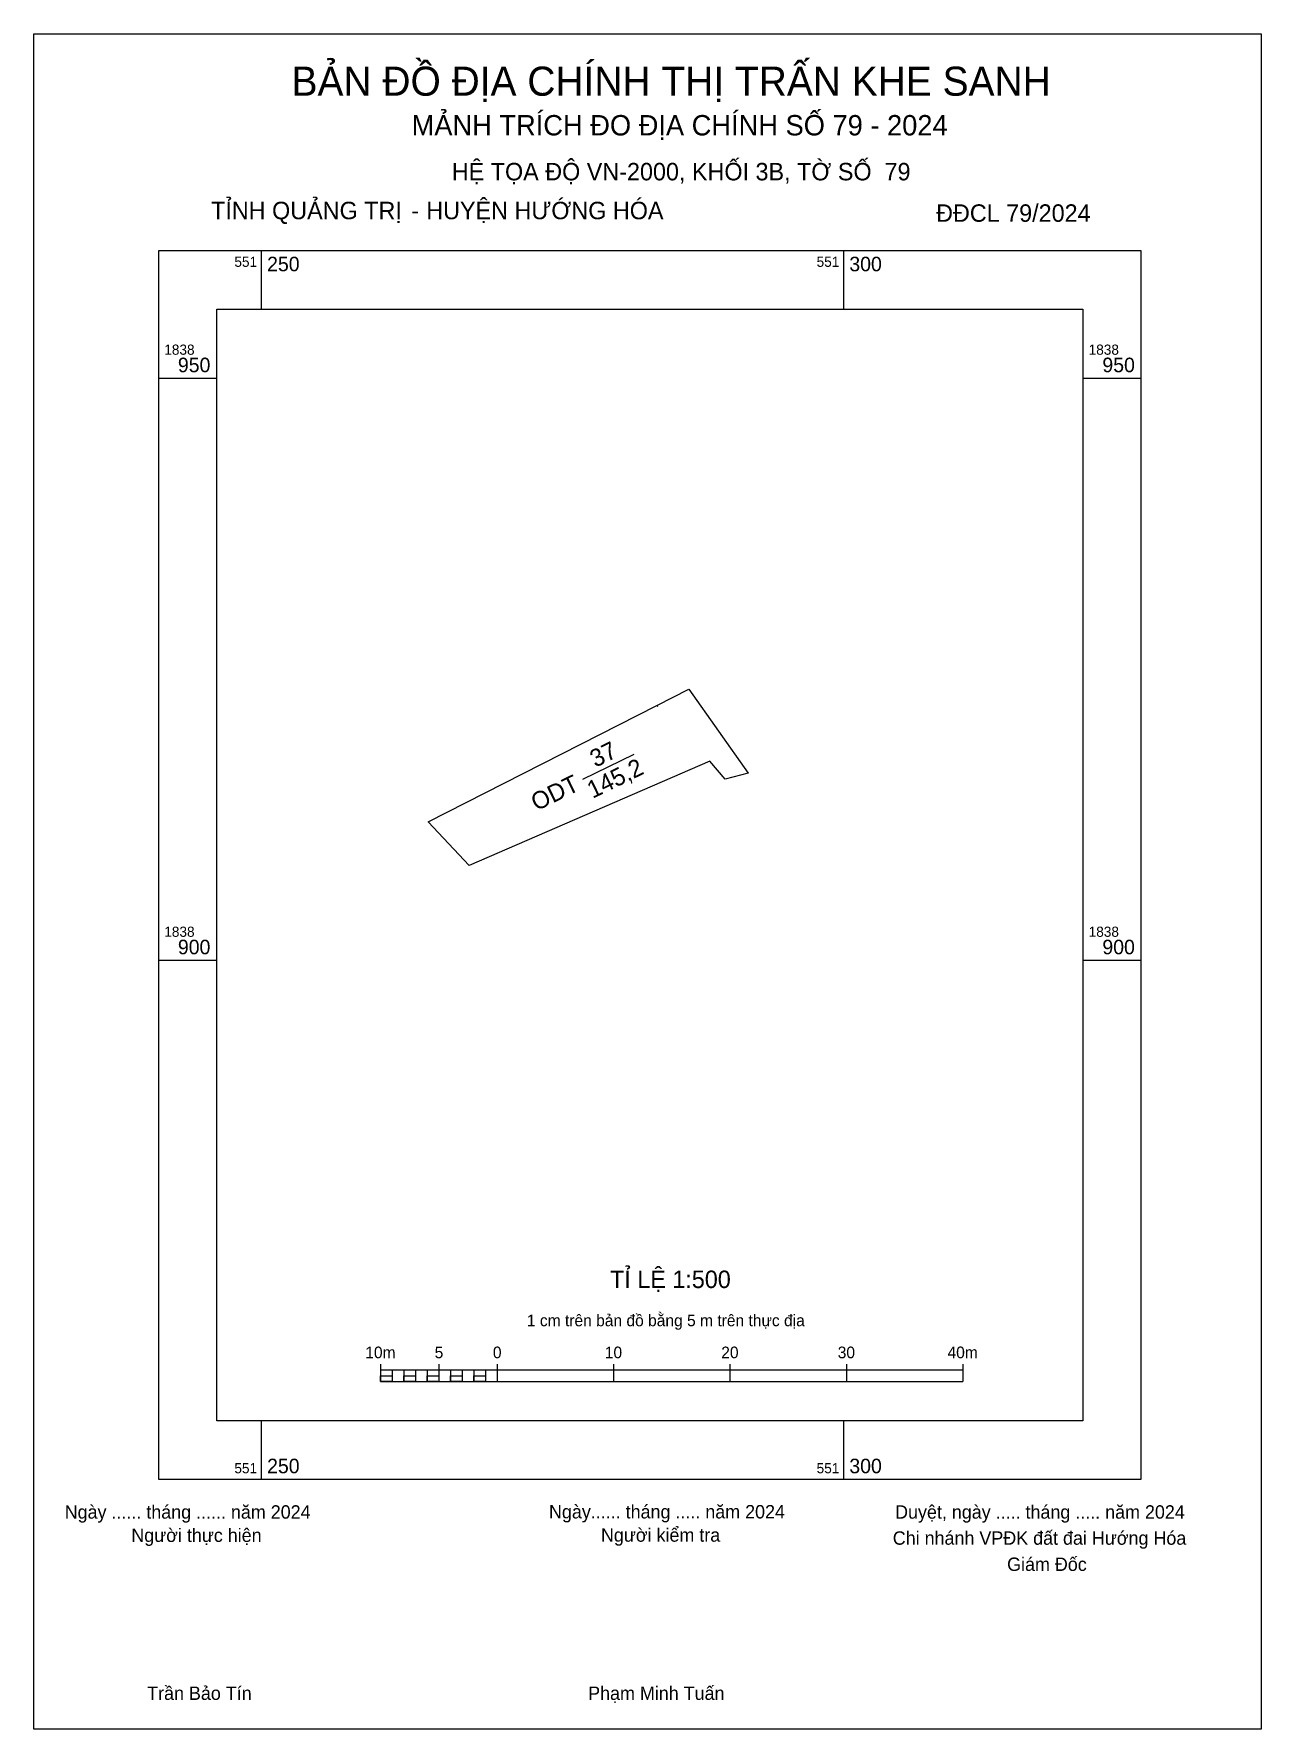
# Model space of a CAD drawing. Extents: x 551230 to 551336, y 1838834 to 1838980.
import ezdxf

# ---------------------------------------------------------------- set-up
doc = ezdxf.new("R2010")
doc.units = 0
for name, color, linetype in [('Level 1', 7, 'Continuous'), ('Level 10', 7, 'Continuous'), ('Level 13', 7, 'Continuous'), ('Level 2', 7, 'Continuous'), ('Level 6', 7, 'Continuous'), ('Level 62', 7, 'Continuous'), ('Level 63', 7, 'Continuous'), ('Level 7', 7, 'Continuous'), ('Level 9', 7, 'Continuous')]:
    doc.layers.add(name, color=color, linetype=linetype)

msp = doc.modelspace()

# ---------------------------------------------------------------- linework, layer by layer
at = {"layer": 'Level 1'}
for p, q in [((551230.48, 1838979.56), (551230.48, 1838979.56)), ((551335.86, 1838833.94), (551335.86, 1838833.94))]:
    msp.add_line(p, q, dxfattribs=at)
at = {"layer": 'Level 10'}
msp.add_lwpolyline([(551267.84, 1838908.12), (551264.34, 1838911.88), (551283.96, 1838921.86), (551286.71, 1838923.26), (551291.82, 1838916.06), (551289.84, 1838915.53), (551288.53, 1838917.08)], close=True, dxfattribs=at)
at = {"layer": 'Level 2'}
msp.add_lwpolyline([(551230.48, 1838979.56), (551335.86, 1838979.56), (551335.86, 1838833.94), (551230.48, 1838833.94)], close=True, dxfattribs=at)
at = {"layer": 'Level 62'}
msp.add_lwpolyline([(551246.17, 1838955.92), (551320.55, 1838955.92), (551320.55, 1838860.42), (551246.17, 1838860.42)], close=True, dxfattribs=at)
at = {"layer": 'Level 63'}
for p, q in [((551230.48, 1838977.06), (551230.48, 1838979.56)), ((551230.48, 1838979.56), (551232.98, 1838979.56)), ((551230.48, 1838977.06), (551230.48, 1838979.56)), ((551230.48, 1838979.56), (551232.98, 1838979.56)), ((551333.36, 1838979.56), (551335.86, 1838979.56)), ((551333.36, 1838979.56), (551335.86, 1838979.56)), ((551335.86, 1838979.56), (551335.86, 1838977.06)), ((551335.86, 1838979.56), (551335.86, 1838977.06)), ((551230.48, 1838977.06), (551230.48, 1838977.06)), ((551230.48, 1838977.06), (551230.48, 1838977.06)), ((551250, 1838960.92), (551250, 1838955.92)), ((551300, 1838960.92), (551300, 1838955.92)), ((551241.17, 1838950), (551246.17, 1838950)), ((551320.55, 1838950), (551325.55, 1838950)), ((551241.17, 1838900), (551246.17, 1838900)), ((551320.55, 1838900), (551325.55, 1838900)), ((551260.25, 1838865.3), (551260.25, 1838863.8)), ((551260.25, 1838864.8), (551310.25, 1838864.8)), ((551261.25, 1838864.8), (551261.25, 1838863.8)), ((551262.25, 1838864.8), (551262.25, 1838863.8)), ((551263.25, 1838864.8), (551263.25, 1838863.8)), ((551264.25, 1838864.8), (551264.25, 1838863.8)), ((551265.25, 1838865.3), (551265.25, 1838863.8)), ((551265.25, 1838864.8), (551265.25, 1838863.8)), ((551266.25, 1838864.8), (551266.25, 1838863.8)), ((551267.25, 1838864.8), (551267.25, 1838863.8)), ((551268.25, 1838864.8), (551268.25, 1838863.8)), ((551269.25, 1838864.8), (551269.25, 1838863.8)), ((551270.25, 1838865.3), (551270.25, 1838863.8)), ((551270.25, 1838864.8), (551270.25, 1838863.8)), ((551280.25, 1838865.3), (551280.25, 1838863.8)), ((551290.25, 1838865.3), (551290.25, 1838863.8)), ((551300.25, 1838865.3), (551300.25, 1838863.8)), ((551310.25, 1838865.3), (551310.25, 1838863.8)), ((551260.25, 1838863.8), (551310.25, 1838863.8)), ((551250, 1838860.42), (551250, 1838855.42)), ((551300, 1838860.42), (551300, 1838855.42)), ((551230.48, 1838833.94), (551230.48, 1838836.44)), ((551230.48, 1838833.94), (551230.48, 1838836.44)), ((551335.86, 1838836.44), (551335.86, 1838833.94)), ((551335.86, 1838836.44), (551335.86, 1838833.94)), ((551232.98, 1838833.94), (551230.48, 1838833.94)), ((551232.98, 1838833.94), (551230.48, 1838833.94)), ((551335.86, 1838833.94), (551333.36, 1838833.94)), ((551335.86, 1838833.94), (551333.36, 1838833.94))]:
    msp.add_line(p, q, dxfattribs=at)
for points in [[(551241.17, 1838960.92), (551241.17, 1838855.42), (551325.55, 1838855.42), (551325.55, 1838960.92)], [(551260.25, 1838864.3), (551261.25, 1838864.3), (551261.25, 1838863.8), (551260.25, 1838863.8)], [(551260.25, 1838864.3), (551261.25, 1838864.3), (551261.25, 1838863.8), (551260.25, 1838863.8)], [(551262.25, 1838864.3), (551263.25, 1838864.3), (551263.25, 1838863.8), (551262.25, 1838863.8)], [(551264.25, 1838864.3), (551265.25, 1838864.3), (551265.25, 1838863.8), (551264.25, 1838863.8)], [(551266.25, 1838864.3), (551267.25, 1838864.3), (551267.25, 1838863.8), (551266.25, 1838863.8)], [(551268.25, 1838864.3), (551269.25, 1838864.3), (551269.25, 1838863.8), (551268.25, 1838863.8)]]:
    msp.add_lwpolyline(points, close=True, dxfattribs=at)
at = {"layer": 'Level 7'}
msp.add_line((551277.61, 1838915.55), (551282.02, 1838917.7), dxfattribs=at)
at = {"layer": 'Level 9'}
msp.add_line((551284.05, 1838921.79), (551283.96, 1838921.86), dxfattribs=at)

# ---------------------------------------------------------------- texts
at = {"layer": 'Level 13'}
for s, p in [('37', (551278.69, 1838916.52)), ('145,2', (551278.45, 1838913.85)), ('ODT', (551273.63, 1838912.78))]:
    msp.add_text(s, height=1.5, rotation=25.958, dxfattribs=at).set_placement(p)
at = {"layer": 'Level 6'}
for s, p in [('HỆ TỌA ÐỘ VN-2000, KHỐI 3B, TỜ SỐ  79', (551266.36, 1838966.98)), ('TỈ LỆ 1:500', (551279.95, 1838871.83))]:
    msp.add_text(s, height=1.5, dxfattribs=at).set_placement(p)
at = {"layer": 'Level 63'}
for s, height, p in [('BẢN ĐỒ ĐỊA CHÍNH THỊ TRẤN KHE SANH', 2.5, (551252.6, 1838974.25)), ('MẢNH TRÍCH ĐO ĐỊA CHÍNH SỐ 79 - 2024', 1.75, (551262.91, 1838970.84)), ('TỈNH QUẢNG TRỊ', 1.5, (551245.69, 1838963.64)), (' HUYỆN HƯỚNG HÓA', 1.5, (551263.61, 1838963.64)), ('ĐĐCL 79/2024', 1.5, (551307.95, 1838963.42)), ('-', 1.5, (551262.87, 1838963.64)), ('250', 1.25, (551250.5, 1838959.17)), ('300', 1.25, (551300.5, 1838959.17)), ('551', 0.875, (551247.69, 1838959.55)), ('551', 0.875, (551297.69, 1838959.55)), ('1838', 0.875, (551241.67, 1838952)), ('950', 1.25, (551242.84, 1838950.5)), ('1838', 0.875, (551321.05, 1838952)), ('950', 1.25, (551322.23, 1838950.5)), ('1838', 0.875, (551241.67, 1838902)), ('1838', 0.875, (551321.05, 1838902)), ('900', 1.25, (551242.84, 1838900.5)), ('900', 1.25, (551322.23, 1838900.5)), ('1 cm trên bản đồ bằng 5 m trên thực địa', 1, (551272.81, 1838868.55)), ('10m', 1, (551258.93, 1838865.8)), ('5', 1, (551264.89, 1838865.8)), ('0', 1, (551269.89, 1838865.8)), ('10', 1, (551279.5, 1838865.8)), ('20', 1, (551289.5, 1838865.8)), ('30', 1, (551299.5, 1838865.8)), ('40m', 1, (551308.93, 1838865.8)), ('250', 1.25, (551250.5, 1838855.92)), ('300', 1.25, (551300.5, 1838855.92)), ('551', 0.875, (551247.69, 1838855.92)), ('551', 0.875, (551297.69, 1838855.92)), ('Ngày ...... tháng ...... năm 2024', 1.15, (551233.12, 1838852.02)), ('Ngày...... tháng ..... năm 2024', 1.15, (551274.71, 1838852.04)), ('Duyệt, ngày ..... tháng ..... năm 2024', 1.15, (551304.43, 1838852.02)), ('Người thực hiện', 1.15, (551238.84, 1838850.02)), ('Người kiểm tra', 1.15, (551279.17, 1838850.04)), ('Chi nhánh VPĐK đất đai Hướng Hóa', 1.15, (551304.23, 1838849.78)), ('Giám Đốc', 1.15, (551314.05, 1838847.53)), ('Trần Bảo Tín', 1.15, (551240.2, 1838836.45)), ('Phạm Minh Tuấn', 1.15, (551278.07, 1838836.45))]:
    msp.add_text(s, height=height, dxfattribs=at).set_placement(p)

doc.saveas('drawing.dxf')
